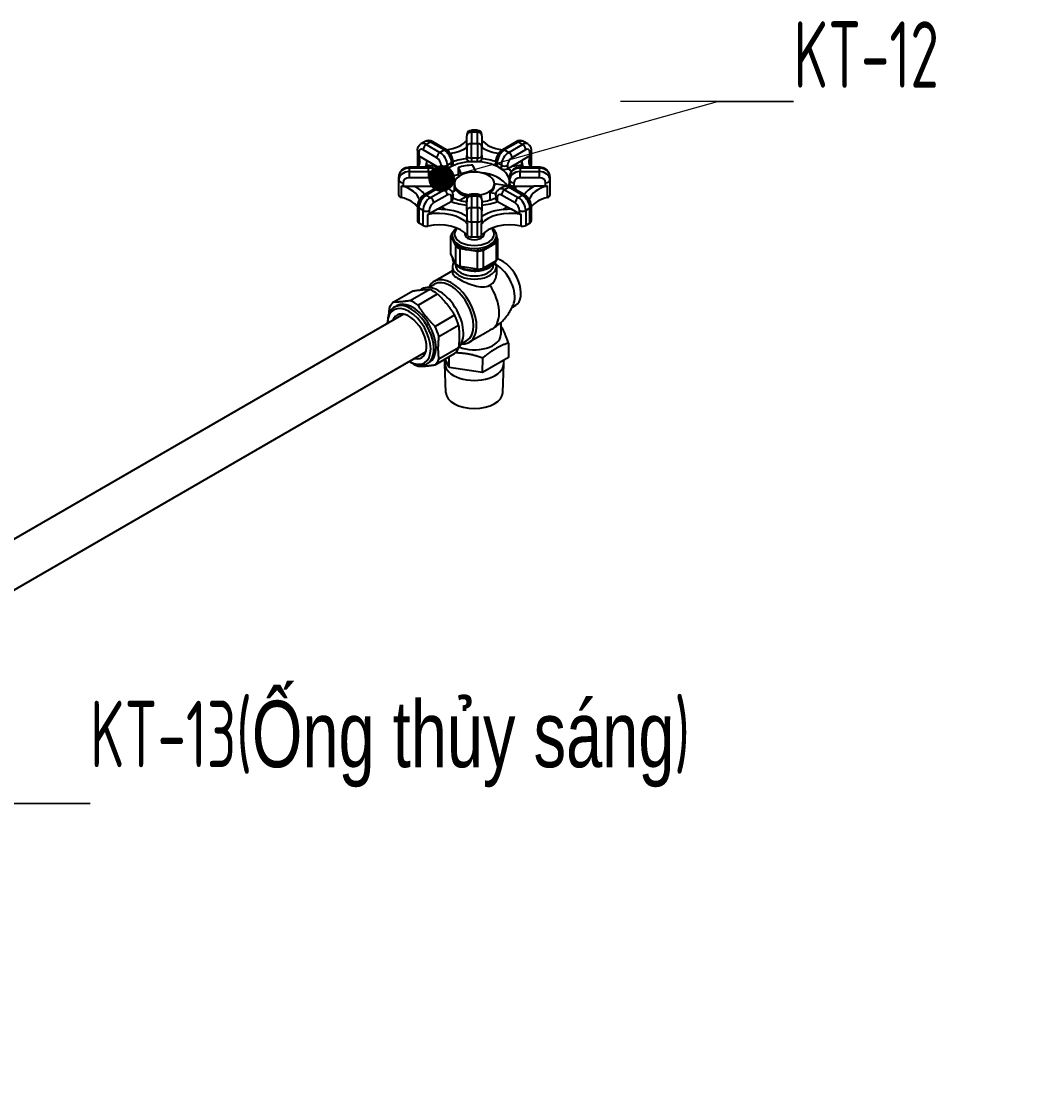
# Model space of a CAD drawing. Header units: millimetres. Extents: x -46397 to 283259, y -8690 to 23983.
# Drawn here: x 233980.6 to 234209.2, y -1641.8 to -1403.6 of the extents above; entities that cross this region are included whole.
import ezdxf
from ezdxf import colors
from ezdxf.entities.mleader import LeaderData, LeaderLine
from ezdxf.math import Vec2, Vec3

# ---------------------------------------------------------------- set-up
doc = ezdxf.new("R2010")
doc.units = ezdxf.units.MM
doc.layers.add('Long_AM_Visible', color=30, linetype='Continuous', lineweight=25)
doc.styles.add('Long_Text', font='isocp.shx', dxfattribs={"width": 0.7})

# ---------------------------------------------------------------- blocks, each defined once
blk = doc.blocks.new('dsfsdfdsf')
at = {"layer": 'Long_AM_Visible'}
for p, q in [((64.996, 46.261), (64.996, 46.349)), ((65.266, 46.349), (64.996, 46.349)), ((65.266, 46.261), (64.996, 46.261)), ((64.996, 46.261), (64.996, 45.757)), ((65.266, 46.349), (65.266, 46.261)), ((65.266, 45.757), (65.266, 46.261)), ((62.912, 45.843), (62.721, 45.733)), ((63.15, 45.82), (62.959, 45.71)), ((63.767, 45.463), (63.15, 45.82)), ((63.866, 45.473), (63.249, 45.83)), ((64.798, 46.15), (64.798, 46.099)), ((64.798, 45.595), (64.798, 46.099)), ((64.996, 45.757), (65.266, 45.757)), ((64.996, 45.093), (64.996, 45.757)), ((65.266, 45.757), (65.266, 45.093)), ((65.464, 46.099), (65.464, 46.15)), ((65.464, 46.099), (65.464, 45.595)), ((67.013, 45.83), (66.396, 45.473)), ((67.112, 45.82), (66.495, 45.463)), ((67.303, 45.71), (67.112, 45.82)), ((67.541, 45.733), (67.35, 45.843)), ((62.564, 45.434), (62.564, 44.76)), ((62.622, 45.353), (62.622, 45.198)), ((63.436, 45.11), (62.819, 45.467)), ((62.959, 45.71), (63.576, 45.353)), ((63.576, 45.353), (63.767, 45.463)), ((64.798, 45.595), (64.798, 45.208)), ((65.464, 45.208), (65.464, 45.595)), ((66.495, 45.463), (66.686, 45.353)), ((66.686, 45.353), (67.303, 45.71)), ((67.443, 45.467), (66.826, 45.11)), ((67.64, 45.198), (67.64, 45.353)), ((67.698, 45.434), (67.698, 44.76)), ((62.577, 44.719), (62.577, 45.237)), ((62.622, 45.198), (62.987, 44.987)), ((62.987, 44.987), (63.609, 44.628)), ((62.989, 44.68), (62.989, 44.946)), ((64.104, 44.88), (63.913, 44.77)), ((64.104, 44.725), (64.104, 44.88)), ((64.162, 44.961), (64.162, 44.806)), ((64.798, 45.052), (64.798, 45.208)), ((65.266, 45.093), (64.996, 45.093)), ((64.996, 45.093), (64.996, 44.938)), ((64.996, 44.938), (65.131, 44.938)), ((65.131, 44.938), (65.266, 44.938)), ((65.266, 44.938), (65.266, 45.093)), ((65.464, 45.208), (65.464, 45.052)), ((66.1, 44.961), (66.1, 44.806)), ((66.349, 44.77), (66.158, 44.88)), ((66.158, 44.88), (66.158, 44.725)), ((66.653, 44.628), (67.275, 44.987)), ((67.273, 44.68), (67.273, 44.946)), ((67.64, 45.198), (67.275, 44.987)), ((67.685, 44.719), (67.685, 45.237)), ((62.194, 44.68), (62.194, 44.644)), ((63.067, 44.68), (62.194, 44.68)), ((63.067, 44.644), (62.194, 44.644)), ((62.194, 44.644), (62.194, 44.488)), ((62.194, 44.488), (63.067, 44.488)), ((62.194, 44.488), (62.194, 44.211)), ((63.067, 44.68), (63.067, 44.644)), ((63.067, 44.488), (63.067, 44.644)), ((63.067, 44.488), (63.067, 44.211)), ((63.609, 44.628), (63.632, 44.614)), ((63.632, 44.614), (63.632, 44.77)), ((63.913, 44.77), (63.913, 44.614)), ((63.913, 44.614), (64.009, 44.669)), ((64.009, 44.669), (64.104, 44.725)), ((64.393, 44.671), (64.393, 44.347)), ((64.393, 44.671), (64.547, 44.339)), ((64.393, 44.347), (64.429, 44.27)), ((65.214, 44.461), (65.068, 44.775)), ((66.158, 44.725), (66.254, 44.669)), ((66.254, 44.669), (66.349, 44.614)), ((66.349, 44.614), (66.349, 44.77)), ((66.63, 44.77), (66.63, 44.614)), ((66.63, 44.614), (66.653, 44.628)), ((67.195, 44.644), (67.195, 44.68)), ((68.068, 44.68), (67.195, 44.68)), ((67.195, 44.644), (67.195, 44.488)), ((68.068, 44.644), (67.195, 44.644)), ((67.195, 44.488), (68.068, 44.488)), ((67.195, 44.211), (67.195, 44.488)), ((68.068, 44.644), (68.068, 44.68)), ((68.068, 44.488), (68.068, 44.644)), ((68.068, 44.211), (68.068, 44.488)), ((61.718, 44.099), (61.718, 44.255)), ((61.718, 43.425), (61.718, 44.099)), ((61.836, 43.32), (61.836, 43.839)), ((61.916, 43.984), (61.916, 43.829)), ((63.067, 44.211), (62.194, 44.211)), ((63.345, 43.829), (63.345, 43.984)), ((63.544, 44.255), (63.544, 44.099)), ((63.544, 44.099), (63.544, 43.943)), ((64.226, 43.94), (64.226, 43.622)), ((66.036, 43.94), (66.036, 43.859)), ((66.596, 43.842), (66.036, 43.928)), ((66.719, 44.099), (66.719, 44.255)), ((66.719, 43.943), (66.719, 44.099)), ((66.917, 43.984), (66.917, 43.829)), ((68.068, 44.211), (67.195, 44.211)), ((68.346, 43.829), (68.346, 43.984)), ((68.426, 43.32), (68.426, 43.839)), ((68.544, 44.255), (68.544, 44.099)), ((68.544, 44.099), (68.544, 43.425)), ((61.916, 43.829), (62.433, 43.829)), ((62.433, 43.829), (63.312, 43.829)), ((63.477, 43.788), (62.86, 43.432)), ((63.576, 43.778), (62.959, 43.422)), ((62.959, 43.422), (63.15, 43.312)), ((63.15, 43.312), (63.767, 43.668)), ((63.282, 43.829), (63.282, 43.675)), ((63.908, 43.425), (63.29, 43.069)), ((63.312, 43.829), (63.345, 43.829)), ((63.767, 43.668), (63.576, 43.778)), ((64.005, 43.692), (63.814, 43.802)), ((64.294, 43.661), (64.124, 43.563)), ((64.162, 43.393), (64.162, 43.237)), ((64.465, 43.189), (64.788, 43.376)), ((64.788, 43.376), (64.788, 43.127)), ((64.996, 43.374), (64.996, 43.462)), ((65.266, 43.462), (64.996, 43.462)), ((65.266, 43.374), (64.996, 43.374)), ((64.996, 43.374), (64.996, 42.87)), ((65.266, 43.462), (65.266, 43.374)), ((65.266, 42.87), (65.266, 43.374)), ((65.847, 43.216), (65.847, 43.54)), ((65.847, 43.54), (66.113, 43.499)), ((66.1, 43.393), (66.1, 43.237)), ((66.448, 43.802), (66.257, 43.692)), ((66.972, 43.069), (66.355, 43.425)), ((66.686, 43.778), (66.495, 43.668)), ((66.495, 43.668), (67.112, 43.312)), ((67.303, 43.422), (66.686, 43.778)), ((67.402, 43.432), (66.785, 43.788)), ((66.917, 43.829), (66.95, 43.829)), ((66.95, 43.829), (67.829, 43.829)), ((66.981, 43.829), (66.981, 43.675)), ((67.112, 43.312), (67.303, 43.422)), ((68.346, 43.829), (67.829, 43.829)), ((62.564, 42.92), (62.564, 42.246)), ((63.459, 42.784), (64.08, 43.143)), ((64.08, 43.143), (64.104, 43.156)), ((64.104, 43.156), (64.104, 43.312)), ((64.798, 43.263), (64.798, 43.212)), ((64.798, 42.708), (64.798, 43.212)), ((65.464, 43.212), (65.464, 43.263)), ((65.464, 43.212), (65.464, 42.708)), ((65.847, 43.216), (65.874, 43.212)), ((66.158, 43.312), (66.158, 43.156)), ((66.158, 43.156), (66.182, 43.143)), ((66.182, 43.143), (66.803, 42.784)), ((67.698, 42.92), (67.698, 42.246)), ((62.622, 42.839), (62.622, 42.165)), ((62.813, 42.728), (62.622, 42.839)), ((62.813, 42.054), (62.813, 42.728)), ((63.025, 42.029), (63.025, 42.547)), ((63.094, 42.573), (63.459, 42.784)), ((63.094, 42.728), (63.094, 42.573)), ((64.798, 42.708), (64.798, 42.321)), ((64.996, 42.87), (65.266, 42.87)), ((64.996, 42.206), (64.996, 42.87)), ((65.266, 42.87), (65.266, 42.206)), ((65.464, 42.321), (65.464, 42.708)), ((67.168, 42.573), (66.803, 42.784)), ((67.168, 42.573), (67.168, 42.728)), ((67.237, 42.029), (67.237, 42.547)), ((67.64, 42.839), (67.449, 42.728)), ((67.449, 42.728), (67.449, 42.054)), ((67.64, 42.165), (67.64, 42.839)), ((62.813, 42.054), (62.622, 42.165)), ((64.798, 42.165), (64.798, 42.321)), ((64.815, 41.6), (64.815, 42.119)), ((64.996, 42.206), (64.996, 41.532)), ((65.266, 42.206), (64.996, 42.206)), ((65.266, 41.532), (65.266, 42.206)), ((65.447, 41.6), (65.447, 42.119)), ((65.464, 42.321), (65.464, 42.165)), ((67.64, 42.165), (67.449, 42.054)), ((64.068, 41.581), (64.173, 41.355)), ((64.068, 40.771), (64.068, 41.581)), ((64.139, 41.585), (64.139, 41.504)), ((64.181, 41.765), (64.143, 41.743)), ((64.695, 41.726), (64.695, 41.666)), ((65.266, 41.532), (64.996, 41.532)), ((65.568, 41.726), (65.568, 41.666)), ((66.123, 41.585), (66.123, 41.504)), ((66.194, 41.426), (66.123, 41.579)), ((64.173, 41.355), (64.277, 41.13)), ((64.277, 41.13), (64.277, 40.319)), ((64.483, 41.011), (64.874, 40.95)), ((64.483, 40.201), (64.483, 41.011)), ((65.546, 40.933), (65.833, 41.098)), ((65.833, 41.098), (66.119, 41.264)), ((66.119, 41.264), (66.119, 40.454)), ((66.194, 40.616), (66.194, 41.426)), ((64.173, 40.545), (64.068, 40.771)), ((64.139, 40.618), (64.139, 40.612)), ((64.277, 40.319), (64.173, 40.545)), ((64.874, 40.95), (65.265, 40.89)), ((65.265, 40.89), (65.265, 40.08)), ((65.546, 40.123), (65.546, 40.933)), ((64.139, 40.207), (64.139, 39.912)), ((64.272, 40.301), (64.272, 40.27)), ((64.874, 40.14), (64.483, 40.201)), ((65.265, 40.08), (64.874, 40.14)), ((65.833, 40.288), (65.546, 40.123)), ((66.119, 40.454), (65.833, 40.288)), ((65.99, 40.301), (65.99, 40.27)), ((66.123, 40.207), (66.123, 39.824)), ((64.139, 40.009), (63.314, 39.533)), ((61.466, 38.591), (62.348, 39.1)), ((63.115, 39.169), (62.233, 38.66)), ((62.686, 39.145), (62.749, 39.181)), ((63.068, 39.254), (63.325, 39.402)), ((62.589, 38.454), (63.471, 38.964)), ((61.515, 38.37), (61.613, 38.426)), ((66.989, 38.447), (66.834, 38.357)), ((61.939, 38.052), (5.292, 5.346)), ((61.208, 37.63), (61.208, 37.692)), ((64.238, 38.009), (63.356, 37.5)), ((66.322, 37.665), (66.322, 37.129)), ((63.534, 37.042), (64.416, 37.551)), ((65.644, 37.212), (64.901, 36.783)), ((64.537, 36.71), (64.793, 36.858)), ((66.673, 36.748), (66.666, 36.091)), ((62.931, 36.333), (6.284, 3.628)), ((63.356, 35.766), (64.238, 36.276)), ((64.416, 36.529), (63.534, 36.019)), ((62.201, 35.912), (62.255, 35.88)), ((62.994, 35.807), (63.093, 35.864)), ((63.798, 35.833), (63.798, 36.021)), ((63.847, 34.52), (63.798, 35.816)), ((63.997, 35.645), (63.817, 36.033)), ((63.997, 35.645), (63.997, 36.137)), ((66.666, 36.091), (65.492, 35.413)), ((65.492, 35.413), (65.52, 36.082)), ((66.415, 34.52), (66.464, 35.816)), ((66.465, 35.833), (66.465, 35.975)), ((65.492, 35.413), (63.997, 35.645))]:
    blk.add_line(p, q, dxfattribs=at)
for centre, start, end in [((64.996, 46.15), 90, 180), ((65.266, 46.15), 0, 90), ((64.996, 43.263), 90, 180), ((65.266, 43.263), 0, 90)]:
    blk.add_arc(centre, 0.198, start, end, dxfattribs=at)
for centre, major_axis, ratio, start_param, end_param in [((64.996, 46.099), (-0.198, 0), 0.816497, 4.712389, 6.283185), ((65.266, 46.099), (0.198, 0), 0.816497, 0, 1.570796), ((62.959, 45.321), (-0.238, 0.412), 0.57735, 5.497787, 6.283185), ((63.15, 45.431), (-0.238, 0.412), 0.57735, 5.497787, 6.283185), ((63.15, 45.658), (0.099, 0.172), 0.57735, 0, 0.785398), ((63.53, 46.253), (1.405, 0), 0.57735, 4.962116, 5.83669), ((64.996, 45.595), (-0.198, 0), 0.816497, 4.712389, 6.283185), ((65.266, 45.595), (0.198, 0), 0.816497, 0, 1.570796), ((66.732, 46.253), (1.405, 0), 0.57735, 3.588088, 4.462662), ((67.112, 45.658), (-0.099, 0.172), 0.57735, 5.497787, 6.283185), ((67.112, 45.431), (0.238, 0.412), 0.57735, 0, 0.785398), ((67.303, 45.321), (0.238, 0.412), 0.57735, 0, 0.785398), ((62.763, 45.434), (-0.198, 0), 0.57735, 0, 0.785398), ((62.819, 45.24), (-0.139, 0.241), 0.57735, 5.497787, 7.068583), ((62.959, 45.548), (0.099, 0.172), 0.57735, 0.785398, 2.356194), ((63.576, 45.191), (0.099, 0.172), 0.57735, 0.785398, 2.356194), ((63.576, 44.964), (0.238, -0.412), 0.57735, 0.785398, 2.356194), ((63.767, 45.301), (0.099, 0.172), 0.57735, 0, 0.785398), ((63.767, 45.075), (-0.238, 0.412), 0.57735, 3.926991, 5.497787), ((63.53, 46.253), (1.723, 0), 0.57735, 5.016589, 5.539153), ((66.732, 46.253), (1.723, 0), 0.57735, 3.885625, 4.408189), ((66.495, 45.075), (-0.238, -0.412), 0.57735, 3.926991, 5.497787), ((66.686, 44.964), (0.238, 0.412), 0.57735, 0.785398, 2.356194), ((66.495, 45.301), (-0.099, 0.172), 0.57735, 5.497787, 6.283185), ((66.686, 45.191), (0.099, -0.172), 0.57735, 0.785398, 2.356194), ((67.303, 45.548), (0.099, -0.172), 0.57735, 0.785398, 2.356194), ((67.443, 45.24), (0.139, 0.241), 0.57735, 5.497787, 7.068583), ((67.5, 45.434), (0.198, 0), 0.57735, 5.497787, 6.283185), ((62.763, 45.279), (-0.198, 0), 0.57735, 0.367874, 0.785398), ((61.266, 44.946), (1.405, 0), 0.57735, 5.949711, 6.651059), ((61.266, 44.946), (1.723, 0), 0.57735, 6.012901, 6.324551), ((63.436, 44.883), (-0.139, 0.241), 0.57735, 3.926991, 5.497787), ((65.131, 44.021), (1.587, 0), 0.57735, 1.570796, 2.356194), ((63.964, 44.961), (0.198, 0), 0.57735, 5.497787, 6.283185), ((63.964, 44.806), (0.198, 0), 0.57735, 5.497787, 6.283185), ((65.131, 44.021), (1.849, 0), 0.57735, 1.752045, 2.122267), ((64.996, 45.208), (-0.198, 0), 0.57735, 0, 1.570796), ((64.996, 45.052), (-0.198, 0), 0.57735, 0, 1.570796), ((65.131, 44.021), (1.587, 0), 0.57735, 0.785398, 1.570796), ((65.266, 45.208), (0.198, 0), 0.57735, 4.712389, 6.283185), ((65.266, 45.052), (0.198, 0), 0.57735, 4.712389, 6.283185), ((65.131, 44.021), (1.849, 0), 0.57735, 1.019325, 1.389548), ((66.299, 44.961), (-0.198, 0), 0.57735, 0, 0.785398), ((66.299, 44.806), (-0.198, 0), 0.57735, 0, 0.785398), ((66.826, 44.883), (-0.139, -0.241), 0.57735, 3.926991, 5.497787), ((68.996, 44.946), (-1.723, 0), 0.57735, 6.24182, 6.553469), ((68.996, 44.946), (-1.405, 0), 0.57735, 5.915311, 6.61666), ((67.5, 45.279), (0.198, 0), 0.57735, 5.497787, 5.915311), ((62.194, 44.255), (-0.476, 0), 0.816497, 4.712389, 6.283185), ((62.194, 44.099), (-0.476, 0), 0.816497, 4.712389, 6.283185), ((62.763, 44.76), (-0.198, 0), 0.57735, 0, 0.367874), ((61.266, 44.427), (1.405, 0), 0.57735, 0.325207, 0.367874), ((63.53, 45.734), (1.723, 0), 0.57735, 4.392824, 4.643394), ((63.067, 44.255), (0.476, 0), 0.816497, 0, 1.570796), ((63.067, 44.099), (0.476, 0), 0.816497, 0, 1.570796), ((65.131, 44.021), (1.849, 0), 0.57735, 2.537443, 2.690235), ((65.131, 44.021), (-1.587, 0), 0.57735, 5.497787, 6.283185), ((63.773, 44.851), (0.198, 0), 0.57735, 3.926991, 5.497787), ((63.773, 44.695), (-0.198, 0), 0.57735, 0.785398, 2.356194), ((65.131, 43.535), (-1.587, 0), 0.57735, 5.196003, 5.944168), ((65.131, 43.94), (0.905, 0), 0.57735, 4.973114, 10.734849), ((65.131, 43.859), (-1.587, 0), 0.57735, 4.752374, 5.196003), ((65.131, 43.535), (1.587, 0), 0.57735, 0.339017, 1.395985), ((65.131, 44.021), (1.587, 0), 0.57735, 0, 0.785398), ((66.489, 44.851), (0.198, 0), 0.57735, 3.926991, 5.497787), ((66.489, 44.695), (-0.198, 0), 0.57735, 0.785398, 2.356194), ((65.131, 44.021), (1.849, 0), 0.57735, 0.451358, 0.60415), ((67.195, 44.255), (-0.476, 0), 0.816497, 4.712389, 6.283185), ((67.195, 44.099), (-0.476, 0), 0.816497, 4.712389, 6.283185), ((66.732, 45.734), (1.723, 0), 0.57735, 4.781384, 5.031954), ((68.996, 44.427), (-1.405, 0), 0.57735, 5.915311, 5.957978), ((67.5, 44.76), (0.198, 0), 0.57735, 5.915311, 6.283185), ((68.068, 44.255), (0.476, 0), 0.816497, 0, 1.570796), ((68.068, 44.099), (0.476, 0), 0.816497, 0, 1.570796), ((61.916, 44.099), (-0.198, 0), 0.57735, 0, 1.570796), ((61.916, 43.943), (-0.198, 0), 0.57735, 1.153272, 1.570796), ((61.266, 43.097), (1.405, 0), 0.57735, 0.155736, 1.153272), ((62.194, 43.984), (-0.278, 0), 0.816497, 4.712389, 6.283185), ((63.067, 43.984), (0.278, 0), 0.816497, 0, 1.570796), ((63.345, 44.099), (0.198, 0), 0.57735, 4.712389, 6.283185), ((63.345, 43.943), (0.198, 0), 0.57735, 4.712389, 6.283185), ((65.131, 44.021), (-1.588, 0), 0.57735, 0, 0.210009), ((63.576, 43.389), (0.238, 0.412), 0.57735, 0, 0.785398), ((65.131, 43.859), (0.905, 0), 0.57735, 5.625132, 6.283185), ((66.686, 43.389), (-0.238, 0.412), 0.57735, 5.497787, 6.283185), ((65.131, 44.021), (1.587, 0), 0.57735, 6.073176, 6.283185), ((66.917, 44.099), (-0.198, 0), 0.57735, 0, 1.570796), ((66.917, 43.943), (-0.198, 0), 0.57735, 0, 1.570796), ((67.195, 43.984), (-0.278, 0), 0.816497, 4.712389, 6.283185), ((68.996, 43.097), (-1.405, 0), 0.57735, 5.129913, 6.127449), ((68.068, 43.984), (0.278, 0), 0.816497, 0, 1.570796), ((68.346, 44.099), (0.198, 0), 0.57735, 4.712389, 6.283185), ((68.346, 43.943), (0.198, 0), 0.57735, 4.712389, 5.129913), ((61.916, 43.425), (-0.198, 0), 0.57735, 0, 1.153272), ((61.266, 43.097), (1.723, 0), 0.57735, 0.356127, 0.826764), ((61.266, 44.427), (1.723, 0), 0.57735, 5.55083, 5.637805), ((62.959, 43.033), (-0.238, -0.412), 0.57735, 3.926991, 5.497787), ((62.959, 43.26), (-0.099, 0.172), 0.57735, 5.497787, 6.283185), ((65.131, 44.021), (-1.849, 0), 0.57735, 0.181248, 0.287113), ((63.576, 43.616), (-0.099, 0.172), 0.57735, 5.497787, 6.283185), ((63.767, 43.279), (0.238, 0.412), 0.57735, 0, 0.785398), ((63.767, 43.506), (-0.099, 0.172), 0.57735, 3.926991, 5.497787), ((63.908, 43.198), (0.139, 0.241), 0.57735, 5.497787, 7.068583), ((63.964, 43.393), (0.198, 0), 0.57735, 5.497787, 6.283185), ((65.131, 43.859), (-0.905, 0), 0.57735, 0.389145, 1.181652), ((64.996, 43.212), (-0.198, 0), 0.816497, 4.712389, 6.283185), ((65.266, 43.212), (0.198, 0), 0.816497, 0, 1.570796), ((66.299, 43.393), (-0.198, 0), 0.57735, 0, 0.785398), ((66.355, 43.198), (-0.139, 0.241), 0.57735, 5.497787, 7.068583), ((66.495, 43.279), (-0.238, 0.412), 0.57735, 5.497787, 6.283185), ((66.495, 43.506), (-0.099, -0.172), 0.57735, 3.926991, 5.497787), ((66.686, 43.616), (0.099, 0.172), 0.57735, 0, 0.785398), ((65.131, 44.021), (1.849, 0), 0.57735, 5.996072, 6.101937), ((67.303, 43.26), (0.099, 0.172), 0.57735, 0, 0.785398), ((67.303, 43.033), (-0.238, 0.412), 0.57735, 3.926991, 5.497787), ((68.996, 43.097), (-1.723, 0), 0.57735, 5.456421, 5.927058), ((68.996, 44.427), (1.723, 0), 0.57735, 3.786973, 3.873948), ((68.346, 43.425), (0.198, 0), 0.57735, 5.129913, 6.283185), ((61.266, 42.579), (-1.405, 0), 0.57735, 3.5349, 4.294865), ((62.763, 42.92), (-0.198, 0), 0.57735, 0, 0.785398), ((63.15, 42.923), (0.238, 0.412), 0.57735, 0.785398, 2.356194), ((63.29, 42.842), (-0.139, -0.241), 0.57735, 3.926991, 5.497787), ((63.15, 43.15), (-0.099, 0.172), 0.57735, 3.926991, 5.497787), ((65.131, 43.535), (-1.849, 0), 0.57735, 0.643289, 0.802054), ((65.131, 44.021), (-1.849, 0), 0.57735, 0.966646, 1.389548), ((63.964, 43.237), (0.198, 0), 0.57735, 5.497787, 6.283185), ((65.131, 44.021), (-1.587, 0), 0.57735, 0.914242, 1.359221), ((65.131, 44.021), (-1.587, 0), 0.57735, 1.782371, 2.227351), ((65.131, 44.021), (-1.849, 0), 0.57735, 1.752045, 2.174946), ((66.299, 43.237), (-0.198, 0), 0.57735, 0, 0.785398), ((65.131, 43.535), (-1.849, 0), 0.57735, 2.339538, 2.498303), ((67.112, 43.15), (-0.099, -0.172), 0.57735, 3.926991, 5.497787), ((66.972, 42.842), (-0.139, 0.241), 0.57735, 3.926991, 5.497787), ((67.112, 42.923), (0.238, -0.412), 0.57735, 0.785398, 2.356194), ((67.5, 42.92), (0.198, 0), 0.57735, 5.497787, 6.283185), ((68.996, 42.579), (-1.405, 0), 0.57735, 5.129913, 5.889878), ((62.953, 42.809), (-0.198, 0), 0.57735, 0.785398, 2.356194), ((63.53, 41.79), (-1.405, 0), 0.57735, 3.559117, 5.080263), ((62.953, 42.654), (-0.198, 0), 0.57735, 1.93867, 2.356194), ((63.53, 41.79), (-1.723, 0), 0.57735, 3.885625, 4.753755), ((65.131, 43.535), (-1.849, 0), 0.57735, 1.365498, 1.389548), ((64.996, 42.708), (-0.198, 0), 0.816497, 4.712389, 6.283185), ((65.266, 42.708), (0.198, 0), 0.816497, 0, 1.570796), ((66.732, 41.79), (-1.405, 0), 0.57735, 4.344515, 5.865661), ((66.732, 41.79), (-1.723, 0), 0.57735, 4.671023, 5.539153), ((65.131, 43.535), (-1.849, 0), 0.57735, 1.752045, 1.776095), ((67.309, 42.809), (-0.198, 0), 0.57735, 0.785398, 2.356194), ((67.309, 42.654), (0.198, 0), 0.57735, 3.926991, 4.344515), ((62.763, 42.246), (-0.198, 0), 0.57735, 0, 0.785398), ((62.953, 42.135), (-0.198, 0), 0.57735, 0.785398, 1.93867), ((63.53, 41.271), (-1.405, 0), 0.57735, 3.559117, 5.080263), ((64.996, 42.321), (-0.198, 0), 0.57735, 0, 1.570796), ((64.996, 42.165), (-0.198, 0), 0.57735, 0, 0.417524), ((65.266, 42.321), (0.198, 0), 0.57735, 4.712389, 6.283185), ((66.732, 41.271), (-1.405, 0), 0.57735, 4.344515, 5.865661), ((65.266, 42.165), (0.198, 0), 0.57735, 5.865661, 6.283185), ((67.309, 42.135), (-0.198, 0), 0.57735, 1.202922, 2.356194), ((67.5, 42.246), (0.198, 0), 0.57735, 5.497787, 6.283185), ((65.131, 41.504), (-1.072, 0), 0.57735, 5.885104, 6.157668), ((65.131, 41.585), (0.992, 0), 0.57735, 3.141593, 6.283185), ((65.131, 41.504), (-0.992, 0), 0.57735, 0, 0.261799), ((65.131, 41.666), (-0.893, 0), 0.57735, 5.753516, 9.954448), ((65.131, 41.666), (-0.437, 0), 0.57735, 0, 3.141593), ((64.996, 41.647), (-0.198, 0), 0.57735, 0.417524, 1.570796), ((65.266, 41.647), (-0.198, 0), 0.57735, 1.570796, 2.724069), ((65.131, 41.504), (0.992, 0), 0.57735, 5.497787, 6.283185), ((65.131, 41.504), (-0.992, 0), 0.57735, 0.261799, 1.308997), ((65.131, 41.504), (-1.072, 0), 0.57735, 0.649116, 0.92168), ((65.131, 41.504), (-0.992, 0), 0.57735, 1.308997, 2.356194), ((65.131, 41.504), (1.072, 0), 0.57735, 5.885104, 6.157668), ((65.131, 40.612), (-0.992, 0), 0.57735, 0, 0.533196), ((65.131, 41.504), (-1.072, 0), 0.57735, 1.696314, 1.968878), ((65.131, 40.693), (1.072, 0), 0.57735, 5.885104, 6.157668), ((66.394, 39.478), (0.595, -1.031), 0.57735, 0, 2.624085), ((65.131, 40.207), (0.992, 0), 0.57735, 2.796754, 6.628023), ((65.131, 40.27), (0.859, 0), 0.57735, 3.141593, 6.283185), ((65.131, 40.693), (-1.072, 0), 0.57735, 0.649116, 0.92168), ((65.131, 40.612), (0.992, 0), 0.57735, 3.685639, 5.948814), ((65.131, 40.693), (-1.072, 0), 0.57735, 1.696314, 1.968878), ((66.113, 39.316), (-0.595, 1.031), 0.57735, 3.597166, 5.497787), ((64.108, 38.158), (-0.794, 1.375), 0.57735, 2.751832, 6.672946), ((64.059, 38.13), (-0.734, 1.272), 0.57735, 3.141593, 6.283185), ((63.531, 37.826), (-0.783, 1.356), 0.57735, 3.284656, 6.283185), ((63.293, 37.688), (0.853, -1.478), 0.57735, 2.208346, 2.504043), ((65.131, 38.749), (0.794, -1.375), 0.57735, 0.062664, 1.681063), ((62.255, 37.088), (-0.74, 1.281), 0.57735, 2.356194, 7.068583), ((62.353, 37.145), (-0.74, 1.281), 0.57735, 3.141593, 6.283185), ((62.411, 37.179), (0.853, -1.478), 0.57735, 2.208346, 2.504043), ((62.184, 37.048), (0.69, -1.195), 0.57735, 5.514469, 10.193494), ((62.411, 37.179), (-0.853, 1.478), 0.57735, 0.113951, 0.409648), ((62.184, 37.048), (0.556, -0.962), 0.57735, 5.816039, 9.891924), ((63.293, 37.688), (0.853, -1.478), 0.57735, 1.161148, 1.456845), ((62.411, 37.179), (0.853, -1.478), 0.57735, 1.161148, 1.456845), ((65.131, 37.129), (1.191, 0), 0.57735, 4.09176, 6.283185), ((63.293, 37.688), (0.853, -1.478), 0.57735, 0.113951, 0.409648), ((62.411, 37.179), (-0.853, 1.478), 0.57735, 2.265574, 2.504043), ((62.411, 37.179), (0.853, -1.478), 0.57735, 0.113951, 0.409648), ((65.131, 35.833), (-1.333, 0), 0.57735, 0, 3.141593), ((65.131, 34.537), (1.285, 0), 0.57735, 3.163322, 6.261456)]:
    blk.add_ellipse(centre, major_axis=major_axis, ratio=ratio, start_param=start_param, end_param=end_param, dxfattribs=at)
for points, knots in [([(63.249, 45.83), (63.231, 45.84), (63.212, 45.849), (63.172, 45.865), (63.151, 45.872), (63.106, 45.881), (63.083, 45.883), (63.034, 45.883), (63.009, 45.88), (62.959, 45.867), (62.935, 45.857), (62.912, 45.843)], [3.1415927, 3.1415927, 3.1415927, 3.1415927, 3.2986723, 3.2986723, 3.4557519, 3.4557519, 3.6128316, 3.6128316, 3.7699112, 3.7699112, 3.9269908, 3.9269908, 3.9269908, 3.9269908]), ([(67.35, 45.843), (67.328, 45.857), (67.303, 45.867), (67.253, 45.88), (67.228, 45.883), (67.179, 45.883), (67.156, 45.881), (67.111, 45.872), (67.09, 45.865), (67.05, 45.849), (67.031, 45.84), (67.013, 45.83)], [2.3561945, 2.3561945, 2.3561945, 2.3561945, 2.5132741, 2.5132741, 2.6703538, 2.6703538, 2.8274334, 2.8274334, 2.984513, 2.984513, 3.1415927, 3.1415927, 3.1415927, 3.1415927]), ([(62.564, 45.434), (62.564, 45.455), (62.565, 45.476), (62.572, 45.519), (62.577, 45.54), (62.591, 45.583), (62.601, 45.605), (62.626, 45.647), (62.641, 45.667), (62.677, 45.704), (62.698, 45.72), (62.721, 45.733)], [1.5707963, 1.5707963, 1.5707963, 1.5707963, 1.727876, 1.727876, 1.8849556, 1.8849556, 2.0420352, 2.0420352, 2.1991149, 2.1991149, 2.3561945, 2.3561945, 2.3561945, 2.3561945]), ([(64.162, 44.961), (64.162, 45.003), (64.157, 45.044), (64.137, 45.123), (64.123, 45.162), (64.089, 45.237), (64.068, 45.272), (64.021, 45.339), (63.994, 45.371), (63.935, 45.427), (63.903, 45.452), (63.866, 45.473)], [1.570796, 1.570796, 1.570796, 1.570796, 1.884956, 1.884956, 2.199115, 2.199115, 2.513274, 2.513274, 2.827433, 2.827433, 3.141593, 3.141593, 3.141593, 3.141593]), ([(66.396, 45.473), (66.36, 45.452), (66.327, 45.427), (66.268, 45.371), (66.241, 45.339), (66.194, 45.272), (66.173, 45.237), (66.139, 45.162), (66.125, 45.123), (66.106, 45.044), (66.1, 45.003), (66.1, 44.961)], [3.141593, 3.141593, 3.141593, 3.141593, 3.455752, 3.455752, 3.769911, 3.769911, 4.08407, 4.08407, 4.39823, 4.39823, 4.712389, 4.712389, 4.712389, 4.712389]), ([(67.541, 45.733), (67.564, 45.72), (67.585, 45.704), (67.621, 45.667), (67.637, 45.647), (67.661, 45.605), (67.671, 45.583), (67.685, 45.54), (67.69, 45.519), (67.697, 45.476), (67.698, 45.455), (67.698, 45.434)], [3.9269908, 3.9269908, 3.9269908, 3.9269908, 4.0840704, 4.0840704, 4.2411501, 4.2411501, 4.3982297, 4.3982297, 4.5553093, 4.5553093, 4.712389, 4.712389, 4.712389, 4.712389]), ([(62.194, 44.68), (62.148, 44.68), (62.102, 44.674), (62.013, 44.651), (61.97, 44.633), (61.89, 44.585), (61.853, 44.555), (61.79, 44.485), (61.764, 44.443), (61.729, 44.357), (61.72, 44.312), (61.718, 44.263), (61.718, 44.259), (61.718, 44.255)], [3.141593, 3.141593, 3.141593, 3.141593, 3.455752, 3.455752, 3.769911, 3.769911, 4.08407, 4.08407, 4.398217, 4.398217, 4.685712, 4.685712, 4.712389, 4.712389, 4.712389, 4.712389]), ([(63.544, 44.255), (63.544, 44.298), (63.536, 44.341), (63.508, 44.423), (63.486, 44.462), (63.431, 44.534), (63.397, 44.565), (63.321, 44.618), (63.279, 44.638), (63.191, 44.668), (63.146, 44.676), (63.089, 44.68), (63.078, 44.68), (63.067, 44.68)], [1.570796, 1.570796, 1.570796, 1.570796, 1.846879, 1.846879, 2.131894, 2.131894, 2.439873, 2.439873, 2.754033, 2.754033, 3.068192, 3.068192, 3.141593, 3.141593, 3.141593, 3.141593]), ([(67.195, 44.68), (67.149, 44.68), (67.103, 44.674), (67.013, 44.651), (66.97, 44.633), (66.89, 44.585), (66.853, 44.555), (66.79, 44.485), (66.764, 44.443), (66.73, 44.357), (66.72, 44.312), (66.719, 44.263), (66.719, 44.259), (66.719, 44.255)], [3.141593, 3.141593, 3.141593, 3.141593, 3.455752, 3.455752, 3.769911, 3.769911, 4.08407, 4.08407, 4.398217, 4.398217, 4.685712, 4.685712, 4.712389, 4.712389, 4.712389, 4.712389]), ([(68.544, 44.255), (68.544, 44.298), (68.537, 44.341), (68.508, 44.423), (68.487, 44.462), (68.432, 44.534), (68.398, 44.565), (68.322, 44.618), (68.28, 44.638), (68.192, 44.668), (68.146, 44.676), (68.089, 44.68), (68.079, 44.68), (68.068, 44.68)], [1.570796, 1.570796, 1.570796, 1.570796, 1.846879, 1.846879, 2.131894, 2.131894, 2.439873, 2.439873, 2.754033, 2.754033, 3.068192, 3.068192, 3.141593, 3.141593, 3.141593, 3.141593]), ([(63.814, 43.802), (63.792, 43.815), (63.767, 43.825), (63.717, 43.838), (63.692, 43.841), (63.643, 43.842), (63.62, 43.839), (63.575, 43.83), (63.554, 43.824), (63.514, 43.808), (63.495, 43.799), (63.477, 43.788)], [2.3561945, 2.3561945, 2.3561945, 2.3561945, 2.5132741, 2.5132741, 2.6703538, 2.6703538, 2.8274334, 2.8274334, 2.984513, 2.984513, 3.1415927, 3.1415927, 3.1415927, 3.1415927]), ([(66.785, 43.788), (66.767, 43.799), (66.748, 43.808), (66.708, 43.824), (66.687, 43.83), (66.642, 43.839), (66.619, 43.842), (66.57, 43.841), (66.545, 43.838), (66.495, 43.825), (66.471, 43.815), (66.448, 43.802)], [3.1415927, 3.1415927, 3.1415927, 3.1415927, 3.2986723, 3.2986723, 3.4557519, 3.4557519, 3.6128316, 3.6128316, 3.7699112, 3.7699112, 3.9269908, 3.9269908, 3.9269908, 3.9269908]), ([(62.86, 43.432), (62.824, 43.411), (62.791, 43.386), (62.732, 43.329), (62.705, 43.298), (62.658, 43.231), (62.637, 43.195), (62.603, 43.12), (62.589, 43.082), (62.57, 43.002), (62.564, 42.961), (62.564, 42.92)], [3.141593, 3.141593, 3.141593, 3.141593, 3.455752, 3.455752, 3.769911, 3.769911, 4.08407, 4.08407, 4.39823, 4.39823, 4.712389, 4.712389, 4.712389, 4.712389]), ([(64.005, 43.692), (64.028, 43.679), (64.049, 43.662), (64.085, 43.626), (64.101, 43.605), (64.125, 43.564), (64.135, 43.542), (64.149, 43.499), (64.154, 43.477), (64.161, 43.435), (64.162, 43.414), (64.162, 43.393)], [3.9269908, 3.9269908, 3.9269908, 3.9269908, 4.0840704, 4.0840704, 4.2411501, 4.2411501, 4.3982297, 4.3982297, 4.5553093, 4.5553093, 4.712389, 4.712389, 4.712389, 4.712389]), ([(66.1, 43.393), (66.1, 43.414), (66.101, 43.435), (66.108, 43.477), (66.113, 43.499), (66.127, 43.542), (66.137, 43.564), (66.162, 43.605), (66.177, 43.626), (66.213, 43.662), (66.234, 43.679), (66.257, 43.692)], [1.5707963, 1.5707963, 1.5707963, 1.5707963, 1.727876, 1.727876, 1.8849556, 1.8849556, 2.0420352, 2.0420352, 2.1991149, 2.1991149, 2.3561945, 2.3561945, 2.3561945, 2.3561945]), ([(67.698, 42.92), (67.698, 42.961), (67.692, 43.002), (67.673, 43.082), (67.659, 43.12), (67.625, 43.195), (67.604, 43.231), (67.557, 43.298), (67.53, 43.329), (67.471, 43.386), (67.439, 43.411), (67.402, 43.432)], [1.570796, 1.570796, 1.570796, 1.570796, 1.884956, 1.884956, 2.199115, 2.199115, 2.513274, 2.513274, 2.827433, 2.827433, 3.141593, 3.141593, 3.141593, 3.141593]), ([(64.139, 41.585), (64.139, 41.646), (64.154, 41.708), (64.21, 41.826), (64.254, 41.883), (64.312, 41.936), (64.316, 41.939), (64.32, 41.943)], [0.7853982, 0.7853982, 0.7853982, 0.7853982, 1.0547183, 1.0547183, 1.3473059, 1.3473059, 1.3675703, 1.3675703, 1.3675703, 1.3675703]), ([(65.942, 41.943), (65.944, 41.941), (65.945, 41.94), (66.009, 41.884), (66.058, 41.82), (66.111, 41.697), (66.123, 41.641), (66.123, 41.585)], [3.3448187, 3.3448187, 3.3448187, 3.3448187, 3.3521389, 3.3521389, 3.6812757, 3.6812757, 3.9269908, 3.9269908, 3.9269908, 3.9269908]), ([(64.139, 40.612), (64.139, 40.551), (64.154, 40.489), (64.21, 40.371), (64.254, 40.314), (64.369, 40.209), (64.443, 40.161), (64.613, 40.082), (64.709, 40.051), (64.911, 40.009), (65.017, 39.998), (65.228, 39.997), (65.334, 40.007), (65.536, 40.046), (65.632, 40.076), (65.805, 40.153), (65.883, 40.201), (66.004, 40.309), (66.05, 40.368), (66.081, 40.432)], [5.497787, 5.497787, 5.497787, 5.497787, 5.767107, 5.767107, 6.059695, 6.059695, 6.387909, 6.387909, 6.72503, 6.72503, 7.059692, 7.059692, 7.392945, 7.392945, 7.727461, 7.727461, 8.064528, 8.064528, 8.36901, 8.36901, 8.36901, 8.36901]), ([(64.139, 39.912), (64.139, 39.876), (64.162, 39.836), (64.262, 39.745), (64.339, 39.693), (64.52, 39.588), (64.634, 39.53), (64.879, 39.423), (65.01, 39.374), (65.253, 39.304), (65.384, 39.279), (65.627, 39.277), (65.741, 39.303), (65.833, 39.356)], [-1.854487, -1.854487, -1.854487, -1.854487, -1.546224, -1.546224, -1.237961, -1.237961, -0.929699, -0.929699, -0.621436, -0.621436, -0.310718, -0.310718, 0, 0, 0, 0]), ([(65.833, 39.356), (65.897, 39.393), (65.952, 39.439), (66.061, 39.566), (66.101, 39.652), (66.121, 39.77), (66.123, 39.797), (66.123, 39.824)], [2.5161902, 2.5161902, 2.5161902, 2.5161902, 2.7361019, 2.7361019, 3.0515058, 3.0515058, 3.1457727, 3.1457727, 3.1457727, 3.1457727]), ([(66.099, 37.486), (66.186, 37.547), (66.267, 37.613), (66.415, 37.752), (66.483, 37.825), (66.604, 37.972), (66.657, 38.047), (66.751, 38.194), (66.79, 38.267), (66.858, 38.408), (66.887, 38.476), (66.91, 38.541)], [0.8379554, 0.8379554, 0.8379554, 0.8379554, 0.9185587, 0.9185587, 0.999162, 0.999162, 1.0797653, 1.0797653, 1.1603685, 1.1603685, 1.2409718, 1.2409718, 1.2409718, 1.2409718]), ([(65.973, 37.406), (65.916, 37.373), (65.854, 37.336), (65.741, 37.269), (65.693, 37.241), (65.644, 37.212)], [-6.0755252, -6.0755252, -6.0755252, -6.0755252, -5.8836471, -5.8836471, -5.7509838, -5.7509838, -5.7509838, -5.7509838])]:
    blk.add_open_spline(points, degree=3, knots=knots, dxfattribs=at)
for points, weights in [([(62.348, 39.1), (62.791, 39.169), (63.115, 39.169)], [2.19343920272, 2.35794714293, 2.19343920272]), ([(62.233, 38.66), (61.791, 38.591), (61.466, 38.591)], [2.21417330191, 2.38023629956, 2.21417330191]), ([(63.471, 38.964), (63.913, 38.521), (64.238, 38.009)], [2.19343920272, 2.35794714293, 2.19343920272]), ([(61.289, 38.338), (61.272, 38.189), (61.265, 38.051)], [2.21417330191, 2.25739426907, 2.27811712372]), ([(63.356, 37.5), (62.913, 37.943), (62.589, 38.454)], [2.21417330191, 2.38023629956, 2.21417330191]), ([(64.416, 37.551), (64.475, 37.074), (64.416, 36.529)], [2.18058853235, 2.34413267227, 2.18058853235]), ([(66.673, 36.748), (66.493, 37.27), (66.322, 37.538)], [1.66338151687, 1.87757660744, 1.71152260021]), ([(63.534, 36.019), (63.475, 36.497), (63.534, 37.042)], [2.21417330191, 2.38023629956, 2.21417330191]), ([(66.673, 36.748), (66.101, 36.574), (65.52, 36.082)], [1.65878225226, 1.92348048531, 1.65878225226]), ([(64.281, 36.317), (64.878, 36.308), (65.52, 36.082)], [1.72802911251, 1.86624415249, 1.66338151687]), ([(62.589, 35.698), (62.913, 35.698), (63.356, 35.766)], [2.21417330191, 2.38023629956, 2.21417330191])]:
    blk.add_rational_spline(points, weights, degree=2, dxfattribs=at)
blk.add_open_spline([(66.099, 37.486), (66.062, 37.459), (66.019, 37.432), (65.973, 37.406)], degree=3, dxfattribs=at)
blk = doc.blocks.new('_Dot')
at = {"color": 0, "linetype": 'ByBlock', "lineweight": -2}
blk.add_line((-0.5, 0), (-1, 0), dxfattribs=at)
at = {"color": 0, "linetype": 'ByBlock', "const_width": 0.5}
blk.add_lwpolyline([(-0.25, 0, 1), (0.25, 0, 1)], format="xyb", close=True, dxfattribs=at)

msp = doc.modelspace()

# ---------------------------------------------------------------- block references
at = {"layer": 'Long_AM_Visible', "xscale": 5, "yscale": 5, "zscale": 5}
msp.add_blockref('dsfsdfdsf', (233757.28, -1659.98), dxfattribs=at)

# ---------------------------------------------------------------- leaders
at = {"layer": 'Long_AM_Visible'}
ml = msp.add_multileader_mtext('Standard', dxfattribs=at)
ml.set_content('KT-12', color=2, style='Long_Text')
ml.set_leader_properties(color=3, lineweight=9)
ml.set_arrow_properties(name='DOT')
ml.build(insert=Vec2(0, 0))
ml.multileader.update_dxf_attribs({"text_left_attachment_type": 5, "text_right_attachment_type": 5, "dogleg_length": 17.17, "arrow_head_size": 6})
ctx = ml.context
ctx.base_point, ctx.char_height, ctx.arrow_head_size, ctx.landing_gap_size, ctx.plane_origin = Vec3(234154.99, -1421.7), 15, 6, 0, Vec3(234147.64, -1464.43)
ctx.left_attachment, ctx.right_attachment = 5, 5
notes = []
notes.append((ctx, [(0, (1, 1, 0), (234137.82, -1421.7), (1, 0), 17.17, [(0, [(234075.54, -1439.13)], 0, [])])]))
ctx.mtext.insert, ctx.mtext.width, ctx.mtext.defined_height, ctx.mtext.flow_direction = Vec3(234154.99, -1403.64), 54.2444, 42.84, 5
ml = msp.add_multileader_mtext('Standard', dxfattribs=at)
ml.set_content('KT-13({\\fArial|b0|i0|c163|p34;Ống thủy sáng})', color=2, style='Long_Text')
ml.set_leader_properties(color=3, lineweight=9)
ml.set_arrow_properties(name='DOT')
ml.build(insert=Vec2(0, 0))
ml.multileader.update_dxf_attribs({"text_left_attachment_type": 5, "text_right_attachment_type": 5, "dogleg_length": 17.17, "arrow_head_size": 6})
ctx = ml.context
ctx.base_point, ctx.char_height, ctx.arrow_head_size, ctx.landing_gap_size, ctx.plane_origin = Vec3(233996.19, -1580.15), 15, 6, 0, Vec3(233940.06, -1621.39)
ctx.left_attachment, ctx.right_attachment = 5, 5
notes.append((ctx, [(0, (1, 1, 0), (233979.03, -1580.15), (1, 0), 17.17, [(0, [(233945.11, -1551.54)], 0, [])])]))
ctx.mtext.insert, ctx.mtext.width, ctx.mtext.defined_height, ctx.mtext.flow_direction = Vec3(233996.19, -1556.96), 176.1715, 42.84, 5
for ctx, leaders in notes:
    for number, flags, end, landing, length, lines in leaders:
        leader = LeaderData()
        leader.index, (leader.has_last_leader_line, leader.has_dogleg_vector, leader.attachment_direction) = number, flags
        leader.last_leader_point, leader.dogleg_vector, leader.dogleg_length = Vec3(end), Vec3(landing), length
        for number, points, colour, breaks in lines:
            line = LeaderLine()
            line.index, line.vertices, line.color, line.breaks = number, Vec3.list(points), colors.encode_raw_color(colour), breaks
            leader.lines.append(line)
        ctx.leaders.append(leader)

doc.saveas('drawing.dxf')
